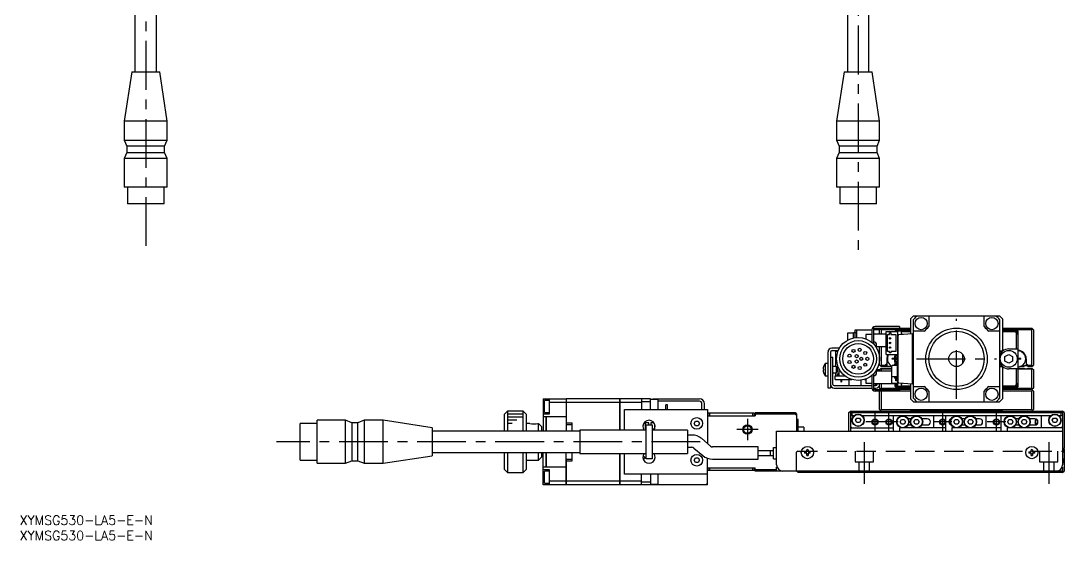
# Model space of a CAD drawing. Extents: x 0 to 730, y -8 to 432.
# Drawn here: x 0.4 to 339.7, y -8 to 161 of the extents above; entities that cross this region are included whole.
import ezdxf

# ---------------------------------------------------------------- set-up
doc = ezdxf.new("R2010")
doc.units = 0
doc.header["$LTSCALE"] = 0.5
doc.linetypes.add('CENTER', pattern=[50.8, 31.75, -6.35, 6.35, -6.35])
doc.linetypes.add('DASHED', pattern=[19.05, 12.7, -6.35])
for name, color, linetype in [('MSM_CENTER', 1, 'CENTER'), ('MSM_CONTINUOUS', 7, 'CONTINUOUS'), ('MSM_DASHED', 4, 'DASHED'), ('MSM_NARROW', 5, 'CONTINUOUS'), ('MSM_PART_NUMBER', 7, 'CONTINUOUS')]:
    doc.layers.add(name, color=color, linetype=linetype)
doc.styles.get("Standard").update_dxf_attribs({"font": 'txt.shx', "height": 1, "bigfont": 'bigfont.shx'})

# ---------------------------------------------------------------- blocks, each defined once
blk = doc.blocks.new('*U2')
at = {"layer": 'MSM_PART_NUMBER'}
blk.add_text('XYMSG530-LA5-E-N', height=3, dxfattribs=at).set_placement((0, -3))
blk = doc.blocks.new('*U3')
at = {"layer": 'MSM_PART_NUMBER'}
blk.add_text('XYMSG530-LA5-E-N', height=3, dxfattribs=at).set_placement((0, -8))

msp = doc.modelspace()

# ---------------------------------------------------------------- linework, layer by layer
at = {"layer": 'MSM_CENTER'}
for p, q in [((272.72, 235.66), (272.72, 85.66)), ((41, 230.66), (41, 85.66)), ((304.72, 38), (304.72, 64)), ((291.72, 51), (317.72, 51)), ((236.72, 31.5), (236.72, 24.5)), ((278.22, 27.5), (278.22, 33.5)), ((282.72, 27.5), (282.72, 33.5)), ((300.22, 27.5), (300.22, 33.5)), ((317.72, 27.5), (317.72, 33.5)), ((168.72, 30), (168.72, 30)), ((240.22, 28), (233.22, 28)), ((285.72, 30.5), (275.22, 30.5)), ((303.22, 30.5), (297.22, 30.5)), ((320.72, 30.5), (314.72, 30.5)), ((221.36, 24), (83.56, 24)), ((274.72, 23.84), (274.72, 10.3)), ((334.72, 23.84), (334.72, 10.3))]:
    msp.add_line(p, q, dxfattribs=at)
at = {"layer": 'MSM_CONTINUOUS'}
for p, q in [((37.5, 192.41), (37.5, 144.41)), ((44.5, 144.41), (44.5, 192.41)), ((269.22, 192.41), (269.22, 144.41)), ((276.22, 144.41), (276.22, 192.41)), ((36.43, 144.41), (34, 128.41)), ((36.43, 144.41), (45.57, 144.41)), ((48, 128.41), (45.57, 144.41)), ((268.15, 144.41), (265.72, 128.41)), ((268.15, 144.41), (277.29, 144.41)), ((279.72, 128.41), (277.29, 144.41)), ((48, 128.41), (34, 128.41)), ((34, 128.41), (34, 122.21)), ((48, 122.21), (48, 128.41)), ((279.72, 128.41), (265.72, 128.41)), ((265.72, 128.41), (265.72, 122.21)), ((279.72, 122.21), (279.72, 128.41)), ((34, 122.21), (48, 122.21)), ((34, 122.21), (34.85, 120.21)), ((47.15, 120.21), (48, 122.21)), ((265.72, 122.21), (279.72, 122.21)), ((265.72, 122.21), (266.57, 120.21)), ((278.87, 120.21), (279.72, 122.21)), ((47.15, 120.21), (34.85, 120.21)), ((34.85, 120.21), (34.85, 118.21)), ((47.15, 118.21), (47.15, 120.21)), ((278.87, 120.21), (266.57, 120.21)), ((266.57, 120.21), (266.57, 118.21)), ((278.87, 118.21), (278.87, 120.21)), ((34.85, 118.21), (34, 116.21)), ((48, 116.21), (34, 116.21)), ((34, 116.21), (34, 106.91)), ((34.85, 118.21), (47.15, 118.21)), ((48, 116.21), (47.15, 118.21)), ((48, 106.91), (48, 116.21)), ((266.57, 118.21), (265.72, 116.21)), ((279.72, 116.21), (265.72, 116.21)), ((265.72, 116.21), (265.72, 106.91)), ((266.57, 118.21), (278.87, 118.21)), ((279.72, 116.21), (278.87, 118.21)), ((279.72, 106.91), (279.72, 116.21)), ((48, 106.91), (34, 106.91)), ((35.05, 106.91), (35.05, 101.41)), ((46.95, 101.41), (46.95, 106.91)), ((279.72, 106.91), (265.72, 106.91)), ((266.77, 106.91), (266.77, 101.41)), ((278.67, 101.41), (278.67, 106.91)), ((46.95, 101.41), (35.05, 101.41)), ((278.67, 101.41), (266.77, 101.41)), ((290.72, 65), (289.72, 64)), ((290.72, 65), (318.72, 65)), ((295.72, 65), (295.72, 61.5)), ((313.72, 61.5), (313.72, 65)), ((319.72, 64), (318.72, 65)), ((286.22, 61.5), (278.22, 61.5)), ((286.22, 61.5), (286.22, 61)), ((289.72, 64), (289.72, 59.18)), ((290.72, 38.15), (290.72, 63.85)), ((318.72, 63.85), (318.72, 38.15)), ((319.72, 64), (319.72, 53.6)), ((269.22, 59.4), (269.22, 57.06)), ((271.22, 59.4), (269.22, 59.4)), ((271.22, 57.84), (271.22, 59.5)), ((272.22, 59.5), (271.22, 59.5)), ((271.72, 57.93), (271.72, 60.5)), ((271.72, 60.5), (277.22, 60.5)), ((272.22, 60.5), (272.22, 57.98)), ((275.22, 58.9), (275.22, 57.54)), ((277.22, 58.9), (275.22, 58.9)), ((277.22, 60.5), (277.22, 56.36)), ((277.72, 60.8), (277.72, 55.9)), ((279.72, 60.5), (277.72, 60.5)), ((281.82, 59), (277.72, 59)), ((277.92, 61), (286.22, 61)), ((279.72, 60.5), (280.22, 61)), ((279.72, 59), (279.72, 60.5)), ((279.97, 60.75), (280.22, 60.5)), ((289.72, 60.5), (280.22, 60.5)), ((280.22, 60.5), (280.22, 59)), ((281.82, 52.43), (281.82, 59.93)), ((281.82, 59.93), (285.52, 59.93)), ((282.32, 58.93), (282.87, 58.93)), ((282.32, 53.43), (282.32, 58.93)), ((282.87, 59.43), (283.37, 59.43)), ((282.87, 58.93), (282.87, 59.43)), ((283.37, 59.43), (283.37, 58.93)), ((283.37, 58.93), (285.02, 58.93)), ((285.22, 60.5), (284.72, 60)), ((284.72, 60), (284.72, 59.93)), ((285.02, 58.93), (285.02, 53.43)), ((285.22, 59.93), (285.22, 60.3)), ((285.22, 60.3), (289.72, 60.3)), ((286.72, 60), (285.52, 60)), ((285.52, 60), (285.52, 42)), ((285.72, 60.3), (285.72, 60)), ((285.72, 43.38), (285.72, 58.62)), ((286, 58.92), (290.42, 59.23)), ((286.22, 61), (289.72, 61)), ((286.72, 60), (286.72, 58.97)), ((286.72, 59.9), (289.72, 59.9)), ((287.15, 59), (286.72, 59)), ((290.42, 59.23), (290.72, 59.25)), ((290.42, 42.77), (290.42, 59.23)), ((294.22, 60), (290.72, 60)), ((318.72, 60), (315.22, 60)), ((319.72, 61), (329.22, 61)), ((329.22, 60.5), (319.72, 60.5)), ((319.72, 60.3), (324.22, 60.3)), ((319.72, 59.9), (324.22, 59.9)), ((323.72, 59.9), (323.72, 60.3)), ((324.22, 59.29), (323.92, 59.9)), ((324.72, 60), (324.22, 60.5)), ((324.22, 60.3), (324.22, 59.9)), ((324.22, 59.9), (324.72, 59.4)), ((324.72, 58.79), (324.22, 59.29)), ((324.22, 54.25), (324.22, 59.29)), ((324.62, 59.5), (324.72, 59.5)), ((324.72, 42), (324.72, 60)), ((329.22, 61), (329.72, 60.5)), ((329.22, 60.5), (329.47, 60.75)), ((329.22, 49), (329.22, 60.5)), ((329.72, 60.5), (329.72, 49)), ((266.66, 54.5), (264.12, 54.5)), ((277.22, 56.5), (277.05, 56.5)), ((278.72, 54.61), (278.72, 55.5)), ((278.72, 55), (281.82, 55)), ((279.72, 49), (279.72, 55)), ((280.22, 55), (280.22, 49)), ((262.92, 41.5), (262.92, 53.3)), ((263.72, 53.2), (263.72, 41.5)), ((263.72, 51.5), (264.52, 51.5)), ((264.22, 53.7), (266.27, 53.7)), ((264.52, 42.7), (264.52, 51.5)), ((265.47, 48.5), (265.47, 53.5)), ((265.47, 53.5), (266.19, 53.5)), ((281.82, 52.43), (285.52, 52.43)), ((282.02, 51), (282.02, 48.5)), ((282.87, 53.43), (282.32, 53.43)), ((282.87, 52.93), (282.87, 53.43)), ((283.37, 52.93), (282.87, 52.93)), ((283.37, 53.43), (283.37, 52.93)), ((285.02, 53.43), (283.37, 53.43)), ((283.82, 50.86), (283.82, 51.15)), ((284.62, 51.15), (283.82, 51.15)), ((284.35, 51.15), (284.35, 50.86)), ((284.68, 52), (284.72, 52)), ((284.68, 51.21), (284.68, 52)), ((284.72, 51.46), (284.68, 51.47)), ((284.72, 52.43), (284.72, 52)), ((285.52, 52), (284.72, 52)), ((284.72, 49.41), (284.72, 52)), ((285.52, 51.25), (284.72, 51.25)), ((284.97, 51.25), (284.97, 52)), ((285.1, 51.25), (285.1, 52)), ((306.72, 49.5), (306.72, 52.5)), ((318.72, 53.6), (319.72, 53.6)), ((318.72, 53.49), (319.63, 53.49)), ((320.47, 51.72), (321.72, 52.44)), ((320.47, 50.28), (320.47, 51.72)), ((321.72, 54.25), (324.72, 54.25)), ((321.72, 52.44), (322.97, 51.72)), ((322.97, 51.72), (322.97, 50.28)), ((324.72, 52), (324.77, 52)), ((324.77, 51.47), (324.72, 51.46)), ((324.77, 51.21), (324.77, 52)), ((325.62, 51.15), (324.83, 51.15)), ((325.09, 50.86), (325.09, 51.15)), ((325.62, 50.86), (325.62, 51.15)), ((327.42, 51), (327.42, 48.74)), ((261.34, 47.7), (261.47, 47.7)), ((261.47, 48.45), (261.47, 48.43)), ((261.47, 47.7), (261.47, 47.3)), ((262.03, 49.5), (262.03, 45.5)), ((262.92, 49.5), (262.03, 49.5)), ((265.72, 48.5), (264.52, 48.5)), ((265.72, 46.5), (265.72, 48.5)), ((265.92, 48.3), (265.72, 48.5)), ((265.92, 48.3), (265.92, 46.7)), ((266.47, 47.85), (266.47, 45.5)), ((280.22, 48.5), (279.72, 49)), ((279.72, 47.5), (280.02, 47.8)), ((280.22, 49), (279.97, 48.75)), ((280.02, 47.8), (280.22, 48)), ((280.22, 47.6), (280.02, 47.8)), ((280.22, 49), (281.52, 49)), ((283.64, 48.5), (280.22, 48.5)), ((280.22, 48), (283.64, 48)), ((280.22, 47.6), (280.22, 47)), ((283.64, 47.6), (280.22, 47.6)), ((282.02, 49.5), (281.52, 49)), ((281.52, 49), (282.02, 48.65)), ((283.64, 45.2), (283.64, 48.58)), ((283.67, 48.65), (283.99, 48.97)), ((284.62, 50.86), (283.82, 50.86)), ((284.06, 49), (285.32, 49)), ((284.53, 49.11), (284.53, 49)), ((284.68, 50), (284.68, 50.8)), ((284.72, 50.54), (284.68, 50.53)), ((284.68, 50), (284.72, 50)), ((285.52, 50.75), (284.72, 50.75)), ((285.29, 50), (284.72, 50)), ((285.29, 49.5), (284.72, 49.5)), ((284.76, 49.11), (284.76, 49)), ((285.19, 49.44), (284.86, 49.44)), ((284.86, 49.21), (285.19, 49.21)), ((284.97, 50), (284.97, 50.75)), ((284.97, 49.44), (284.97, 49.5)), ((284.97, 49), (284.97, 49.21)), ((285.1, 50), (285.1, 50.75)), ((285.1, 49.44), (285.1, 49.5)), ((285.1, 49), (285.1, 49.21)), ((285.29, 49.54), (285.29, 50.05)), ((285.29, 50.05), (285.52, 50.05)), ((285.29, 49.8), (285.52, 49.8)), ((285.29, 49.73), (285.52, 49.73)), ((285.42, 48.9), (285.42, 45.2)), ((285.52, 48.31), (285.42, 48.31)), ((285.52, 47.75), (285.42, 47.75)), ((285.52, 49.5), (285.52, 49.5)), ((319.63, 48.51), (318.72, 48.51)), ((319.72, 48.4), (318.72, 48.4)), ((319.72, 48.4), (319.72, 38)), ((321.72, 49.56), (320.47, 50.28)), ((322.97, 50.28), (321.72, 49.56)), ((324.72, 47.75), (321.72, 47.75)), ((324.22, 42.71), (324.22, 47.75)), ((324.77, 50.53), (324.72, 50.54)), ((324.72, 50), (324.77, 50)), ((324.72, 48), (326.66, 48)), ((329.22, 47.6), (324.72, 47.6)), ((324.77, 50), (324.77, 50.8)), ((325.62, 50.86), (324.83, 50.86)), ((326.66, 48.5), (325.34, 48.5)), ((327.92, 49), (327.42, 49.5)), ((327.54, 48.73), (327.92, 49)), ((327.92, 49), (329.22, 49)), ((329.22, 48.5), (327.98, 48.5)), ((327.98, 48), (329.22, 48)), ((329.47, 48.75), (329.22, 49)), ((329.22, 48.5), (329.72, 49)), ((329.22, 48), (329.42, 47.8)), ((329.42, 47.8), (329.22, 47.6)), ((329.22, 41.5), (329.22, 47.6)), ((329.42, 47.8), (329.72, 47.5)), ((261.47, 47.3), (261.34, 47.3)), ((261.47, 46.57), (261.47, 46.55)), ((262.03, 45.5), (262.92, 45.5)), ((264.52, 46.5), (265.72, 46.5)), ((265.22, 44.3), (265.22, 45.5)), ((265.22, 45.5), (268.39, 45.5)), ((265.22, 44.3), (270.7, 44.3)), ((265.47, 45.5), (265.47, 46.5)), ((265.72, 46.5), (265.92, 46.7)), ((266.02, 45.5), (266.02, 46.05)), ((266.02, 46.05), (266.24, 46.05)), ((266.24, 45.5), (266.24, 46.3)), ((266.24, 46.3), (266.47, 46.3)), ((267.1, 44.3), (267.1, 43.5)), ((267.35, 44.3), (267.35, 43.5)), ((269.72, 44.3), (269.72, 42.3)), ((274.75, 44.3), (275.22, 44.3)), ((275.22, 44.46), (275.22, 43.1)), ((277.05, 45.5), (277.22, 45.5)), ((277.22, 45.64), (277.22, 41.5)), ((277.72, 46.1), (277.72, 41.2)), ((278.72, 46.5), (278.72, 47.39)), ((283.64, 47), (278.72, 47)), ((278.92, 47.5), (279.72, 47.5)), ((278.92, 47), (278.92, 47.5)), ((279.72, 47.5), (279.72, 47)), ((283.52, 46.9), (283.52, 43.1)), ((283.64, 46.9), (283.52, 46.9)), ((285.32, 45.1), (283.74, 45.1)), ((284.53, 45.1), (284.53, 44.99)), ((284.76, 45.1), (284.76, 44.99)), ((284.86, 44.89), (285.19, 44.89)), ((285.19, 44.66), (284.86, 44.66)), ((284.97, 44.89), (284.97, 45.1)), ((284.97, 43.83), (284.97, 44.66)), ((285.29, 44.56), (285.29, 44.05)), ((285.52, 44.36), (285.29, 44.36)), ((285.52, 44.3), (285.29, 44.3)), ((285.52, 46.9), (285.42, 46.9)), ((285.52, 46.78), (285.42, 46.78)), ((285.52, 44.78), (285.44, 44.78)), ((329.72, 47.5), (329.72, 41.5)), ((263.72, 41.5), (262.92, 41.5)), ((264.92, 42.3), (277.22, 42.3)), ((264.92, 41.5), (277.22, 41.5)), ((267.1, 43.5), (267.35, 43.5)), ((273.72, 42.3), (273.72, 44.07)), ((275.22, 43.1), (277.22, 43.1)), ((277.72, 43), (284.72, 43)), ((277.72, 42.3), (278.52, 42.3)), ((277.72, 41.5), (278.52, 41.5)), ((277.92, 41), (286.22, 41)), ((278.42, 42.5), (278.42, 43)), ((278.42, 42.5), (278.87, 42.5)), ((278.92, 42.7), (278.92, 43)), ((279.72, 41.5), (279.72, 43)), ((280.22, 41), (279.72, 41.5)), ((280.22, 41.5), (279.97, 41.25)), ((280.22, 43), (280.22, 41.5)), ((280.22, 41.5), (289.72, 41.5)), ((283.52, 43.1), (285.52, 43.1)), ((284.72, 42), (284.72, 43.1)), ((285.22, 42.1), (284.72, 42.6)), ((284.72, 42.5), (284.82, 42.5)), ((284.72, 42), (285.22, 41.5)), ((284.84, 43.1), (285.22, 42.71)), ((285.52, 43.83), (284.97, 43.83)), ((285.22, 43.1), (285.22, 42.71)), ((285.22, 42.71), (285.52, 42.11)), ((285.22, 41.7), (285.22, 42.1)), ((285.52, 42.1), (285.22, 42.1)), ((289.72, 41.7), (285.22, 41.7)), ((285.52, 44.05), (285.29, 44.05)), ((286.72, 42), (285.52, 42)), ((285.72, 42), (285.72, 41.7)), ((290.42, 42.77), (286, 43.08)), ((286.22, 41), (286.22, 40.5)), ((289.72, 41), (286.22, 41)), ((286.72, 43.03), (286.72, 42)), ((286.72, 43), (287.15, 43)), ((289.72, 42.1), (286.72, 42.1)), ((289.72, 42.82), (289.72, 38)), ((290.72, 42.75), (290.42, 42.77)), ((290.72, 42), (294.22, 42)), ((315.22, 42), (318.72, 42)), ((324.22, 42.1), (319.72, 42.1)), ((324.22, 41.7), (319.72, 41.7)), ((319.72, 41.5), (329.22, 41.5)), ((329.22, 41), (319.72, 41)), ((323.72, 41.7), (323.72, 42.1)), ((323.92, 42.1), (324.22, 42.71)), ((324.22, 42.71), (324.72, 43.21)), ((324.72, 42.6), (324.22, 42.1)), ((324.22, 42.1), (324.22, 41.7)), ((324.22, 41.5), (324.72, 42)), ((324.62, 42.5), (324.72, 42.5)), ((329.47, 41.25), (329.22, 41.5)), ((329.72, 41.5), (329.22, 41)), ((329.72, 40.5), (329.22, 41)), ((329.22, 40.5), (329.47, 40.75)), ((170.22, 38), (170.22, 27.5)), ((170.22, 38), (177.72, 38)), ((170.72, 33.5), (170.72, 37.5)), ((172.22, 37.5), (170.72, 37.5)), ((172.22, 38), (172.22, 33)), ((177.72, 38), (177.72, 27.5)), ((177.72, 37.99), (177.73, 37.99)), ((177.73, 38), (177.73, 29.65)), ((195.22, 38), (177.73, 38)), ((195.22, 27.75), (195.22, 38)), ((195.22, 37.99), (195.23, 37.99)), ((195.23, 38), (195.23, 27.75)), ((205.22, 38), (195.23, 38)), ((202.22, 38), (202.22, 34.5)), ((205.22, 34.5), (205.22, 38)), ((207.72, 37.75), (205.22, 37.75)), ((205.92, 37.75), (205.92, 38)), ((205.92, 38), (221.12, 38)), ((206.42, 38), (206.42, 37.75)), ((207.72, 34.5), (207.72, 37.75)), ((286.22, 40.5), (278.22, 40.5)), ((279.72, 34.5), (279.72, 40.5)), ((280.22, 40.5), (280.22, 34.5)), ((289.72, 40.5), (286.22, 40.5)), ((289.72, 38), (290.72, 37)), ((295.72, 40.5), (295.72, 37)), ((313.72, 37), (313.72, 40.5)), ((318.72, 37), (319.72, 38)), ((329.22, 40.5), (319.72, 40.5)), ((329.22, 34.5), (329.22, 40.5)), ((329.72, 40.5), (329.72, 34.5)), ((158.72, 34), (157.72, 33)), ((158.72, 34), (158.72, 27.5)), ((163.72, 34), (158.72, 34)), ((163.72, 27.5), (163.72, 34)), ((164.72, 33), (163.72, 34)), ((170.22, 34.5), (170.72, 34.5)), ((177.72, 36.85), (172.22, 36.85)), ((177.72, 36.84), (177.73, 36.84)), ((195.22, 36.85), (177.73, 36.85)), ((195.22, 36.84), (195.23, 36.84)), ((202.22, 36.85), (195.23, 36.85)), ((196.72, 27.75), (196.72, 34.5)), ((196.72, 34.5), (223.72, 34.5)), ((205.22, 37), (202.22, 37)), ((221.12, 37.2), (207.72, 37.2)), ((210.22, 34.5), (210.22, 36)), ((210.72, 36), (210.22, 36)), ((210.72, 34.5), (210.72, 36)), ((221.92, 34.5), (221.92, 36.4)), ((222.72, 34.5), (222.72, 36.4)), ((223.72, 34.5), (223.72, 23.44)), ((269.72, 33.5), (270.22, 34)), ((270.22, 34), (339.22, 34)), ((279.72, 34.5), (280.22, 34)), ((279.97, 34.25), (280.22, 34.5)), ((280.22, 34.5), (329.22, 34.5)), ((289.72, 34), (290.02, 34.3)), ((319.42, 34.3), (290.02, 34.3)), ((290.72, 37), (318.72, 37)), ((319.42, 34.3), (319.72, 34)), ((329.22, 34.5), (329.47, 34.25)), ((329.72, 34.5), (329.22, 34)), ((339.72, 33.5), (339.22, 34)), ((96.72, 17), (96.72, 31)), ((106.02, 31), (96.72, 31)), ((106.02, 17), (106.02, 31)), ((108.02, 30.15), (106.02, 31)), ((112.02, 31), (110.02, 30.15)), ((112.02, 31), (112.02, 17)), ((118.22, 31), (112.02, 31)), ((118.22, 17), (118.22, 31)), ((134.22, 28.57), (118.22, 31)), ((157.72, 27.5), (157.72, 33)), ((164.72, 33), (164.72, 27.5)), ((172.22, 33), (170.22, 33)), ((170.42, 32.23), (170.22, 32.23)), ((170.42, 32.25), (170.42, 32.23)), ((170.42, 32.25), (171.22, 32.25)), ((170.72, 33.5), (172.22, 33.5)), ((171.22, 27.5), (171.22, 32.25)), ((171.22, 32.24), (171.23, 32.24)), ((171.23, 32.25), (171.23, 27.5)), ((171.23, 32.25), (177.72, 32.25)), ((219.36, 30), (219.79, 30.75)), ((219.79, 30.75), (220.66, 30.75)), ((220.66, 30.75), (221.09, 30)), ((238.92, 33.3), (223.72, 33.3)), ((223.72, 32.5), (239.22, 32.5)), ((223.92, 32.5), (223.92, 33.3)), ((224.42, 33.3), (224.42, 32.5)), ((238.42, 32.5), (238.42, 33.3)), ((238.92, 33.3), (238.92, 32.5)), ((239.22, 33.5), (239.22, 32.5)), ((239.22, 33.5), (252.22, 33.5)), ((252.11, 33), (239.22, 33)), ((252.11, 33), (251.61, 33.5)), ((252.72, 32.69), (252.11, 33)), ((252.22, 33.5), (252.72, 33)), ((252.72, 33), (252.72, 27.5)), ((253.22, 31.25), (252.72, 31.25)), ((253.22, 27.5), (253.22, 31.25)), ((269.72, 27.5), (269.72, 33.5)), ((269.97, 33.75), (270.22, 33.5)), ((270.22, 33.5), (339.22, 33.5)), ((270.22, 33.5), (270.22, 27.5)), ((271.4, 32.5), (270.22, 32.5)), ((270.72, 33.5), (270.72, 32.5)), ((271.86, 31), (272.29, 31.75)), ((272.29, 30.25), (271.86, 31)), ((272.29, 31.75), (273.16, 31.75)), ((273.16, 31.75), (273.59, 31)), ((273.59, 31), (273.16, 30.25)), ((335.4, 32.5), (274.05, 32.5)), ((284.22, 27.5), (284.22, 32.5)), ((286.36, 30.5), (286.79, 31.25)), ((286.79, 31.25), (287.66, 31.25)), ((287.66, 31.25), (288.09, 30.5)), ((289.99, 31.5), (288.96, 31.5)), ((290.86, 30.5), (291.29, 31.25)), ((291.29, 31.25), (292.16, 31.25)), ((292.16, 31.25), (292.59, 30.5)), ((295.22, 31.5), (293.46, 31.5)), ((297.22, 32.5), (297.22, 28.5)), ((301.22, 27.5), (301.22, 32.5)), ((303.86, 30.5), (304.29, 31.25)), ((304.29, 31.25), (305.16, 31.25)), ((305.16, 31.25), (305.59, 30.5)), ((307.49, 31.5), (306.46, 31.5)), ((308.36, 30.5), (308.79, 31.25)), ((308.79, 31.25), (309.66, 31.25)), ((309.66, 31.25), (310.09, 30.5)), ((312.22, 31.5), (310.96, 31.5)), ((314.22, 32.5), (314.22, 28.5)), ((319.22, 27.5), (319.22, 32.5)), ((321.36, 30.5), (321.79, 31.25)), ((321.79, 31.25), (322.66, 31.25)), ((322.66, 31.25), (323.09, 30.5)), ((324.99, 31.5), (323.96, 31.5)), ((325.86, 30.5), (326.29, 31.25)), ((326.29, 31.25), (327.16, 31.25)), ((327.16, 31.25), (327.59, 30.5)), ((330.22, 31.5), (328.46, 31.5)), ((332.22, 32.5), (332.22, 28.5)), ((335.86, 31), (336.29, 31.75)), ((336.29, 30.25), (335.86, 31)), ((336.29, 31.75), (337.16, 31.75)), ((337.16, 31.75), (337.59, 31)), ((337.59, 31), (337.16, 30.25)), ((339.22, 32.5), (338.05, 32.5)), ((338.72, 32.5), (338.72, 33.5)), ((339.22, 33.5), (339.47, 33.75)), ((339.22, 33.5), (339.22, 16.5)), ((339.72, 33.5), (339.72, 22)), ((91.22, 18.05), (91.22, 29.95)), ((96.72, 29.95), (91.22, 29.95)), ((108.02, 30.15), (108.02, 17.85)), ((110.02, 30.15), (108.02, 30.15)), ((110.02, 17.85), (110.02, 30.15)), ((134.22, 28.57), (134.22, 19.43)), ((182.22, 27.5), (134.22, 27.5)), ((165.72, 30), (164.72, 30)), ((168.72, 27.5), (168.72, 30)), ((168.72, 30), (169.72, 29)), ((169.72, 29), (169.72, 27.5)), ((177.72, 29.65), (179.72, 29.65)), ((177.73, 30.15), (179.72, 30.15)), ((179.72, 27.5), (179.72, 30.15)), ((182.22, 27.75), (182.22, 20.25)), ((203.72, 27.75), (182.22, 27.75)), ((204.65, 30.22), (203.4, 30.22)), ((203.4, 30.22), (203.4, 28.22)), ((203.4, 28.22), (203.72, 28.22)), ((203.72, 29.5), (205.72, 29.5)), ((203.72, 18.5), (203.72, 29.5)), ((204.65, 29.5), (204.65, 30.22)), ((206.31, 30.22), (205.31, 30.22)), ((205.31, 30.22), (205.31, 29.5)), ((205.72, 29.5), (205.72, 18.5)), ((205.72, 28.22), (206.56, 28.22)), ((217.22, 27.75), (205.72, 27.75)), ((206.56, 28.22), (206.56, 29.8)), ((217.22, 27.75), (217.22, 20.25)), ((219.79, 29.25), (219.36, 30)), ((220.66, 29.25), (219.79, 29.25)), ((221.09, 30), (220.66, 29.25)), ((246.22, 16.5), (246.22, 27.5)), ((246.22, 27.5), (339.22, 27.5)), ((255.02, 28.75), (253.22, 28.75)), ((255.02, 28.75), (255.02, 27.5)), ((270.72, 28.5), (270.22, 29)), ((270.22, 28.5), (284.22, 28.5)), ((273.16, 30.25), (272.29, 30.25)), ((286.22, 28.5), (286.22, 27.5)), ((301.22, 28.5), (286.22, 28.5)), ((286.79, 29.75), (286.36, 30.5)), ((287.66, 29.75), (286.79, 29.75)), ((288.09, 30.5), (287.66, 29.75)), ((288.96, 29.5), (289.99, 29.5)), ((291.29, 29.75), (290.86, 30.5)), ((292.16, 29.75), (291.29, 29.75)), ((292.59, 30.5), (292.16, 29.75)), ((293.46, 29.5), (295.22, 29.5)), ((303.22, 28.5), (303.22, 27.5)), ((319.22, 28.5), (303.22, 28.5)), ((304.29, 29.75), (303.86, 30.5)), ((305.16, 29.75), (304.29, 29.75)), ((305.59, 30.5), (305.16, 29.75)), ((306.46, 29.5), (307.49, 29.5)), ((308.79, 29.75), (308.36, 30.5)), ((309.66, 29.75), (308.79, 29.75)), ((310.09, 30.5), (309.66, 29.75)), ((310.96, 29.5), (312.22, 29.5)), ((321.22, 28.5), (321.22, 27.5)), ((339.22, 28.5), (321.22, 28.5)), ((321.79, 29.75), (321.36, 30.5)), ((322.66, 29.75), (321.79, 29.75)), ((323.09, 30.5), (322.66, 29.75)), ((323.96, 29.5), (324.99, 29.5)), ((326.29, 29.75), (325.86, 30.5)), ((327.16, 29.75), (326.29, 29.75)), ((327.59, 30.5), (327.16, 29.75)), ((328.46, 29.5), (330.22, 29.5)), ((337.16, 30.25), (336.29, 30.25)), ((339.22, 29), (338.72, 28.5)), ((218.61, 26.21), (217.22, 26.21)), ((224.75, 22.58), (221.83, 25.04)), ((134.22, 20.5), (182.22, 20.5)), ((157.72, 15), (157.72, 20.5)), ((158.72, 20.5), (158.72, 14)), ((163.72, 14), (163.72, 20.5)), ((164.72, 20.5), (164.72, 15)), ((168.72, 18), (168.72, 20.5)), ((169.72, 20.5), (169.72, 19)), ((170.22, 10), (170.22, 20.5)), ((171.22, 15.75), (171.22, 20.5)), ((171.23, 20.5), (171.23, 15.75)), ((177.72, 10), (177.72, 20.5)), ((179.72, 17.85), (179.72, 20.5)), ((217.22, 22.21), (218.61, 22.21)), ((219.25, 21.97), (222.18, 19.52)), ((240.22, 22.35), (225.39, 22.35)), ((240.22, 18.35), (240.22, 22.35)), ((245.22, 21.1), (240.22, 21.1)), ((244.22, 19.6), (244.22, 21.1)), ((245.22, 18.5), (245.22, 22.2)), ((245.22, 22.2), (246.22, 22.2)), ((255.29, 20.7), (256.02, 20.7)), ((256.02, 20.7), (256.02, 21.43)), ((256.42, 21.43), (256.42, 20.7)), ((256.42, 20.7), (257.15, 20.7)), ((328.29, 20.7), (329.02, 20.7)), ((329.02, 20.7), (329.02, 21.43)), ((329.42, 21.43), (329.42, 20.7)), ((329.42, 20.7), (330.15, 20.7)), ((339.47, 21.75), (339.22, 22)), ((339.72, 22), (339.22, 21.5)), ((339.22, 21.4), (339.32, 21.4)), ((339.22, 21.2), (339.72, 21.2)), ((339.22, 20.5), (339.72, 21)), ((339.22, 21), (339.72, 21)), ((339.62, 21.9), (339.62, 21.7)), ((339.62, 21.8), (339.72, 21.7)), ((339.72, 21.7), (339.72, 14.5)), ((91.22, 18.05), (96.72, 18.05)), ((96.72, 17), (106.02, 17)), ((106.02, 17), (108.02, 17.85)), ((108.02, 17.85), (110.02, 17.85)), ((110.02, 17.85), (112.02, 17)), ((112.02, 17), (118.22, 17)), ((118.22, 17), (134.22, 19.43)), ((164.72, 18), (168.72, 18)), ((169.72, 19), (168.72, 18)), ((177.72, 18.35), (179.72, 18.35)), ((177.73, 18.35), (177.73, 10)), ((177.73, 17.85), (179.72, 17.85)), ((182.22, 20.25), (203.72, 20.25)), ((195.22, 10), (195.22, 20.25)), ((195.23, 20.25), (195.23, 10)), ((196.72, 13.5), (196.72, 20.25)), ((203.22, 19.08), (202.72, 19.08)), ((202.77, 18.58), (203.22, 18.58)), ((203.04, 20.08), (203.22, 20.08)), ((203.22, 20.25), (203.22, 20.08)), ((203.22, 19.08), (203.22, 18.58)), ((205.72, 18.5), (203.72, 18.5)), ((205.72, 20.25), (217.22, 20.25)), ((219.36, 18), (219.79, 18.75)), ((219.79, 17.25), (219.36, 18)), ((219.79, 18.75), (220.66, 18.75)), ((220.66, 17.25), (219.79, 17.25)), ((220.66, 18.75), (221.09, 18)), ((221.09, 18), (220.66, 17.25)), ((223.72, 10), (223.72, 18.64)), ((225.39, 18.35), (240.22, 18.35)), ((240.22, 19.6), (245.22, 19.6)), ((245.22, 18.5), (246.22, 18.5)), ((256.02, 20.3), (255.29, 20.3)), ((256.02, 19.57), (256.02, 20.3)), ((256.42, 20.3), (256.42, 19.57)), ((257.15, 20.3), (256.42, 20.3)), ((329.02, 20.3), (328.29, 20.3)), ((329.02, 19.57), (329.02, 20.3)), ((329.42, 20.3), (329.42, 19.57)), ((330.15, 20.3), (329.42, 20.3)), ((339.22, 18.5), (339.52, 18.5)), ((339.22, 17.3), (339.52, 17.3)), ((339.52, 17.3), (339.52, 18.5)), ((157.72, 15), (158.72, 14)), ((158.72, 14), (163.72, 14)), ((163.72, 14), (164.72, 15)), ((170.22, 15.77), (170.42, 15.77)), ((170.22, 15), (172.22, 15)), ((170.42, 15.77), (170.42, 15.75)), ((171.22, 15.75), (170.42, 15.75)), ((170.72, 10.5), (170.72, 14.5)), ((172.22, 14.5), (170.72, 14.5)), ((171.22, 15.76), (171.23, 15.76)), ((177.72, 15.75), (171.23, 15.75)), ((172.22, 15), (172.22, 10)), ((223.72, 15.5), (239.22, 15.5)), ((223.92, 14.7), (223.92, 15.5)), ((238.92, 14.7), (223.92, 14.7)), ((224.42, 15.5), (224.42, 14.7)), ((238.42, 14.7), (238.42, 15.5)), ((238.92, 15.5), (238.92, 14.7)), ((239.22, 14.5), (239.22, 15.5)), ((239.22, 15), (246.22, 15)), ((339.22, 14.5), (239.22, 14.5)), ((246.22, 14.5), (246.22, 15.7)), ((253.22, 14), (252.72, 14.5)), ((253.22, 14.5), (252.97, 14.25)), ((339.22, 14), (253.22, 14)), ((339.22, 15.7), (339.22, 14.5)), ((339.47, 14.25), (339.22, 14.5)), ((339.22, 14), (339.72, 14.5)), ((170.22, 13.5), (170.72, 13.5)), ((170.72, 10.5), (172.22, 10.5)), ((177.72, 11.15), (172.22, 11.15)), ((177.72, 11.16), (177.73, 11.16)), ((195.22, 11.15), (177.73, 11.15)), ((195.22, 11.16), (195.23, 11.16)), ((202.22, 11.15), (195.23, 11.15)), ((223.72, 13.5), (196.72, 13.5)), ((202.22, 10), (202.22, 13.5)), ((202.22, 11), (205.22, 11)), ((205.22, 13.5), (205.22, 10)), ((205.22, 10.25), (207.72, 10.25)), ((207.72, 10.25), (207.72, 13.5)), ((223.72, 10.5), (223.22, 10)), ((177.72, 10), (170.22, 10)), ((177.72, 10.01), (177.73, 10.01)), ((195.22, 10), (177.73, 10)), ((195.22, 10.01), (195.23, 10.01)), ((223.72, 10), (195.23, 10))]:
    msp.add_line(p, q, dxfattribs=at)
for centre, radius in [((293.22, 62.5), 2), ((316.22, 62.5), 2), ((272.72, 51), 7), ((283.12, 57.68), 0.25), ((304.72, 51), 10), ((304.72, 51), 9), ((272.72, 51), 5.95), ((272.72, 51), 5), ((273.24, 53.95), 0.5), ((283.12, 56.18), 0.25), ((283.12, 54.68), 0.25), ((269.9, 52.03), 0.5), ((271.22, 53.6), 0.5), ((272.22, 51.87), 0.5), ((273.72, 51), 0.5), ((275.02, 52.93), 0.5), ((275.72, 51), 0.5), ((304.72, 51), 2.5), ((321.72, 51), 2.75), ((269.9, 49.97), 0.5), ((271.22, 48.4), 0.5), ((272.22, 50.13), 0.5), ((273.24, 48.05), 0.5), ((275.02, 49.07), 0.5), ((293.22, 39.5), 2), ((316.22, 39.5), 2), ((220.22, 30), 1.9), ((272.72, 31), 2), ((272.72, 31), 1.9), ((278.22, 30.5), 0.783), ((282.72, 30.5), 0.783), ((287.22, 30.5), 2), ((287.22, 30.5), 1.9), ((291.72, 30.5), 2), ((291.72, 30.5), 1.9), ((300.22, 30.5), 0.783), ((304.72, 30.5), 2), ((304.72, 30.5), 1.9), ((309.22, 30.5), 2), ((309.22, 30.5), 1.9), ((317.72, 30.5), 0.783), ((322.22, 30.5), 2), ((322.22, 30.5), 1.9), ((326.72, 30.5), 2), ((326.72, 30.5), 1.9), ((336.72, 31), 2), ((336.72, 31), 1.9), ((236.72, 28), 1.23), ((256.22, 20.5), 2), ((329.22, 20.5), 2), ((220.22, 18), 1.9)]:
    msp.add_circle(centre, radius, dxfattribs=at)
for centre, radius, start, end in [((304.72, 51), 19, 132.5369, 137.4631), ((304.72, 51), 19, 42.5369, 47.4631), ((278.22, 60.5), 1, 90, 180), ((281.56, 74.16), 19, 311.7998, 318.2002), ((327.89, 74.16), 19, 221.7998, 228.2002), ((277.92, 60.8), 0.2, 90, 180), ((286.02, 58.62), 0.3, 94, 180), ((264.12, 53.3), 1.2, 90, 180), ((268.72, 55.5), 1, 118.9988, 144.2683), ((277.72, 55.5), 1, 0, 90), ((264.22, 53.2), 0.5, 90, 180), ((284.82, 51), 2.8, 149.4075, 180), ((284.82, 51), 2.6, 146.7648, 244.089), ((284.62, 51.21), 0.06, 270, 0), ((321.72, 51), 3.25, 130.0056, 157.3864), ((321.72, 51), 3.25, 90, 130.0046), ((324.62, 51), 2.8, 0, 87.9533), ((324.62, 51), 2.6, 272.2042, 87.7957), ((324.83, 51.21), 0.06, 180, 270), ((264.52, 47.5), 3.19, 163.0947, 176.4097), ((264.52, 47.5), 3.2, 141.3178, 162.73), ((283.74, 48.58), 0.1, 135, 180), ((284.06, 48.9), 0.1, 90, 135), ((284.86, 49.11), 0.33, 90, 180), ((284.62, 50.8), 0.06, 0, 90), ((284.86, 49.11), 0.1, 90, 180), ((285.19, 49.54), 0.1, 270, 0), ((285.19, 49.54), 0.33, 270, 0), ((285.32, 48.9), 0.1, 0, 90), ((321.72, 51), 3.25, 203.1086, 229.9942), ((321.72, 51), 3.25, 229.9955, 270), ((324.83, 50.8), 0.06, 90, 180), ((327.32, 47.75), 1, 48.5904, 131.4096), ((327.32, 48.75), 1, 228.5904, 311.4096), ((264.52, 47.5), 3.19, 183.5904, 196.9053), ((264.52, 47.5), 3.2, 197.27, 218.6822), ((268.72, 46.5), 1, 215.7317, 241.0012), ((277.72, 46.5), 1, 270, 0), ((283.74, 45.2), 0.1, 180, 270), ((284.86, 44.99), 0.33, 180, 270), ((284.86, 44.99), 0.1, 180, 270), ((285.19, 44.56), 0.33, 0, 90), ((285.19, 44.56), 0.1, 0, 90), ((285.32, 45.2), 0.1, 270, 0), ((264.92, 42.7), 1.2, 180, 270), ((264.92, 42.7), 0.4, 180, 270), ((278.22, 41.5), 1, 180, 270), ((277.92, 41.2), 0.2, 180, 270), ((278.52, 42.7), 0.4, 270, 0), ((278.52, 42.7), 1.2, 270, 0), ((286.02, 43.38), 0.3, 180, 266), ((281.56, 27.84), 19, 41.7998, 48.2002), ((327.89, 27.84), 19, 131.7998, 138.2002), ((221.12, 36.4), 1.6, 0, 90), ((304.72, 51), 19, 222.5369, 227.4631), ((304.72, 51), 19, 312.5369, 317.4631), ((221.12, 36.4), 0.8, 0, 90), ((204.72, 29), 2, 321.3178, 218.6822), ((295.22, 30.5), 1, 270, 90), ((303.22, 30.5), 1, 104.4775, 255.5225), ((312.22, 30.5), 1, 270, 90), ((330.22, 30.5), 1, 270, 90), ((331.22, 30.5), 0.783, 113.0634, 246.9366), ((167.22, 35.87), 6, 257.9758, 282.0242), ((218.61, 21.21), 5, 50, 90), ((218.61, 21.21), 1, 50, 90), ((225.39, 23.35), 1, 230, 270), ((256.22, 20.5), 0.95, 167.8468, 192.1532), ((256.22, 20.5), 0.435, 152.6335, 207.3665), ((256.22, 20.5), 0.95, 77.8468, 102.1532), ((256.22, 20.5), 0.435, 62.6335, 117.3665), ((256.22, 20.5), 0.435, 332.6335, 27.3665), ((256.22, 20.5), 0.95, 347.8468, 12.1532), ((329.22, 20.5), 0.95, 167.8468, 192.1532), ((329.22, 20.5), 0.435, 152.6335, 207.3665), ((329.22, 20.5), 0.95, 77.8468, 102.1532), ((329.22, 20.5), 0.435, 62.6335, 117.3665), ((329.22, 20.5), 0.435, 332.6335, 27.3665), ((329.22, 20.5), 0.95, 347.8468, 12.1532), ((339.32, 21.7), 0.3, 270, 0), ((204.72, 19), 2, 141.3178, 38.6822), ((206.02, 17.33), 0.2, 75.0734, 180.8074), ((225.39, 23.35), 5, 230, 270), ((256.22, 20.5), 0.435, 242.6335, 297.3665), ((256.22, 20.5), 0.95, 257.8468, 282.1532), ((329.22, 20.5), 0.435, 242.6335, 297.3665), ((329.22, 20.5), 0.95, 257.8468, 282.1532), ((248.22, 16.5), 2, 180, 270), ((337.22, 16.5), 2, 270, 0)]:
    msp.add_arc(centre, radius, start, end, dxfattribs=at)
at = {"layer": 'MSM_DASHED'}
for p, q in [((253.12, 21), (252.72, 20.6)), ((252.72, 14.5), (252.72, 20.6)), ((253.12, 21), (339.22, 21)), ((271.72, 21), (271.72, 17.5)), ((277.72, 17.5), (277.72, 21)), ((331.72, 21), (331.72, 17.5)), ((337.72, 17.5), (337.72, 21)), ((271.72, 17.5), (277.72, 17.5)), ((272.97, 17.5), (272.97, 14)), ((276.47, 14), (276.47, 17.5)), ((331.72, 17.5), (337.72, 17.5)), ((332.97, 17.5), (332.97, 14)), ((336.47, 14), (336.47, 17.5))]:
    msp.add_line(p, q, dxfattribs=at)
at = {"layer": 'MSM_NARROW'}
for p, q in [((163.72, 33), (158.72, 33)), ((163.72, 32), (158.72, 32)), ((161.72, 31), (158.72, 31)), ((160.22, 30), (158.72, 30)), ((165.96, 29.94), (165.72, 30))]:
    msp.add_line(p, q, dxfattribs=at)
for centre, radius in [((278.22, 30.5), 1), ((282.72, 30.5), 1), ((300.22, 30.5), 1), ((317.72, 30.5), 1), ((236.72, 28), 1.5)]:
    msp.add_circle(centre, radius, dxfattribs=at)
for centre, radius, start, end in [((331.22, 30.5), 1, 120, 240), ((167.23, 35.79), 5.98, 257.79, 284.4825)]:
    msp.add_arc(centre, radius, start, end, dxfattribs=at)

# ---------------------------------------------------------------- block references
at = {"layer": 'MSM_CONTINUOUS'}
for name in ['*U2', '*U3']:
    msp.add_blockref(name, (0, 0), dxfattribs=at)

doc.saveas('drawing.dxf')
